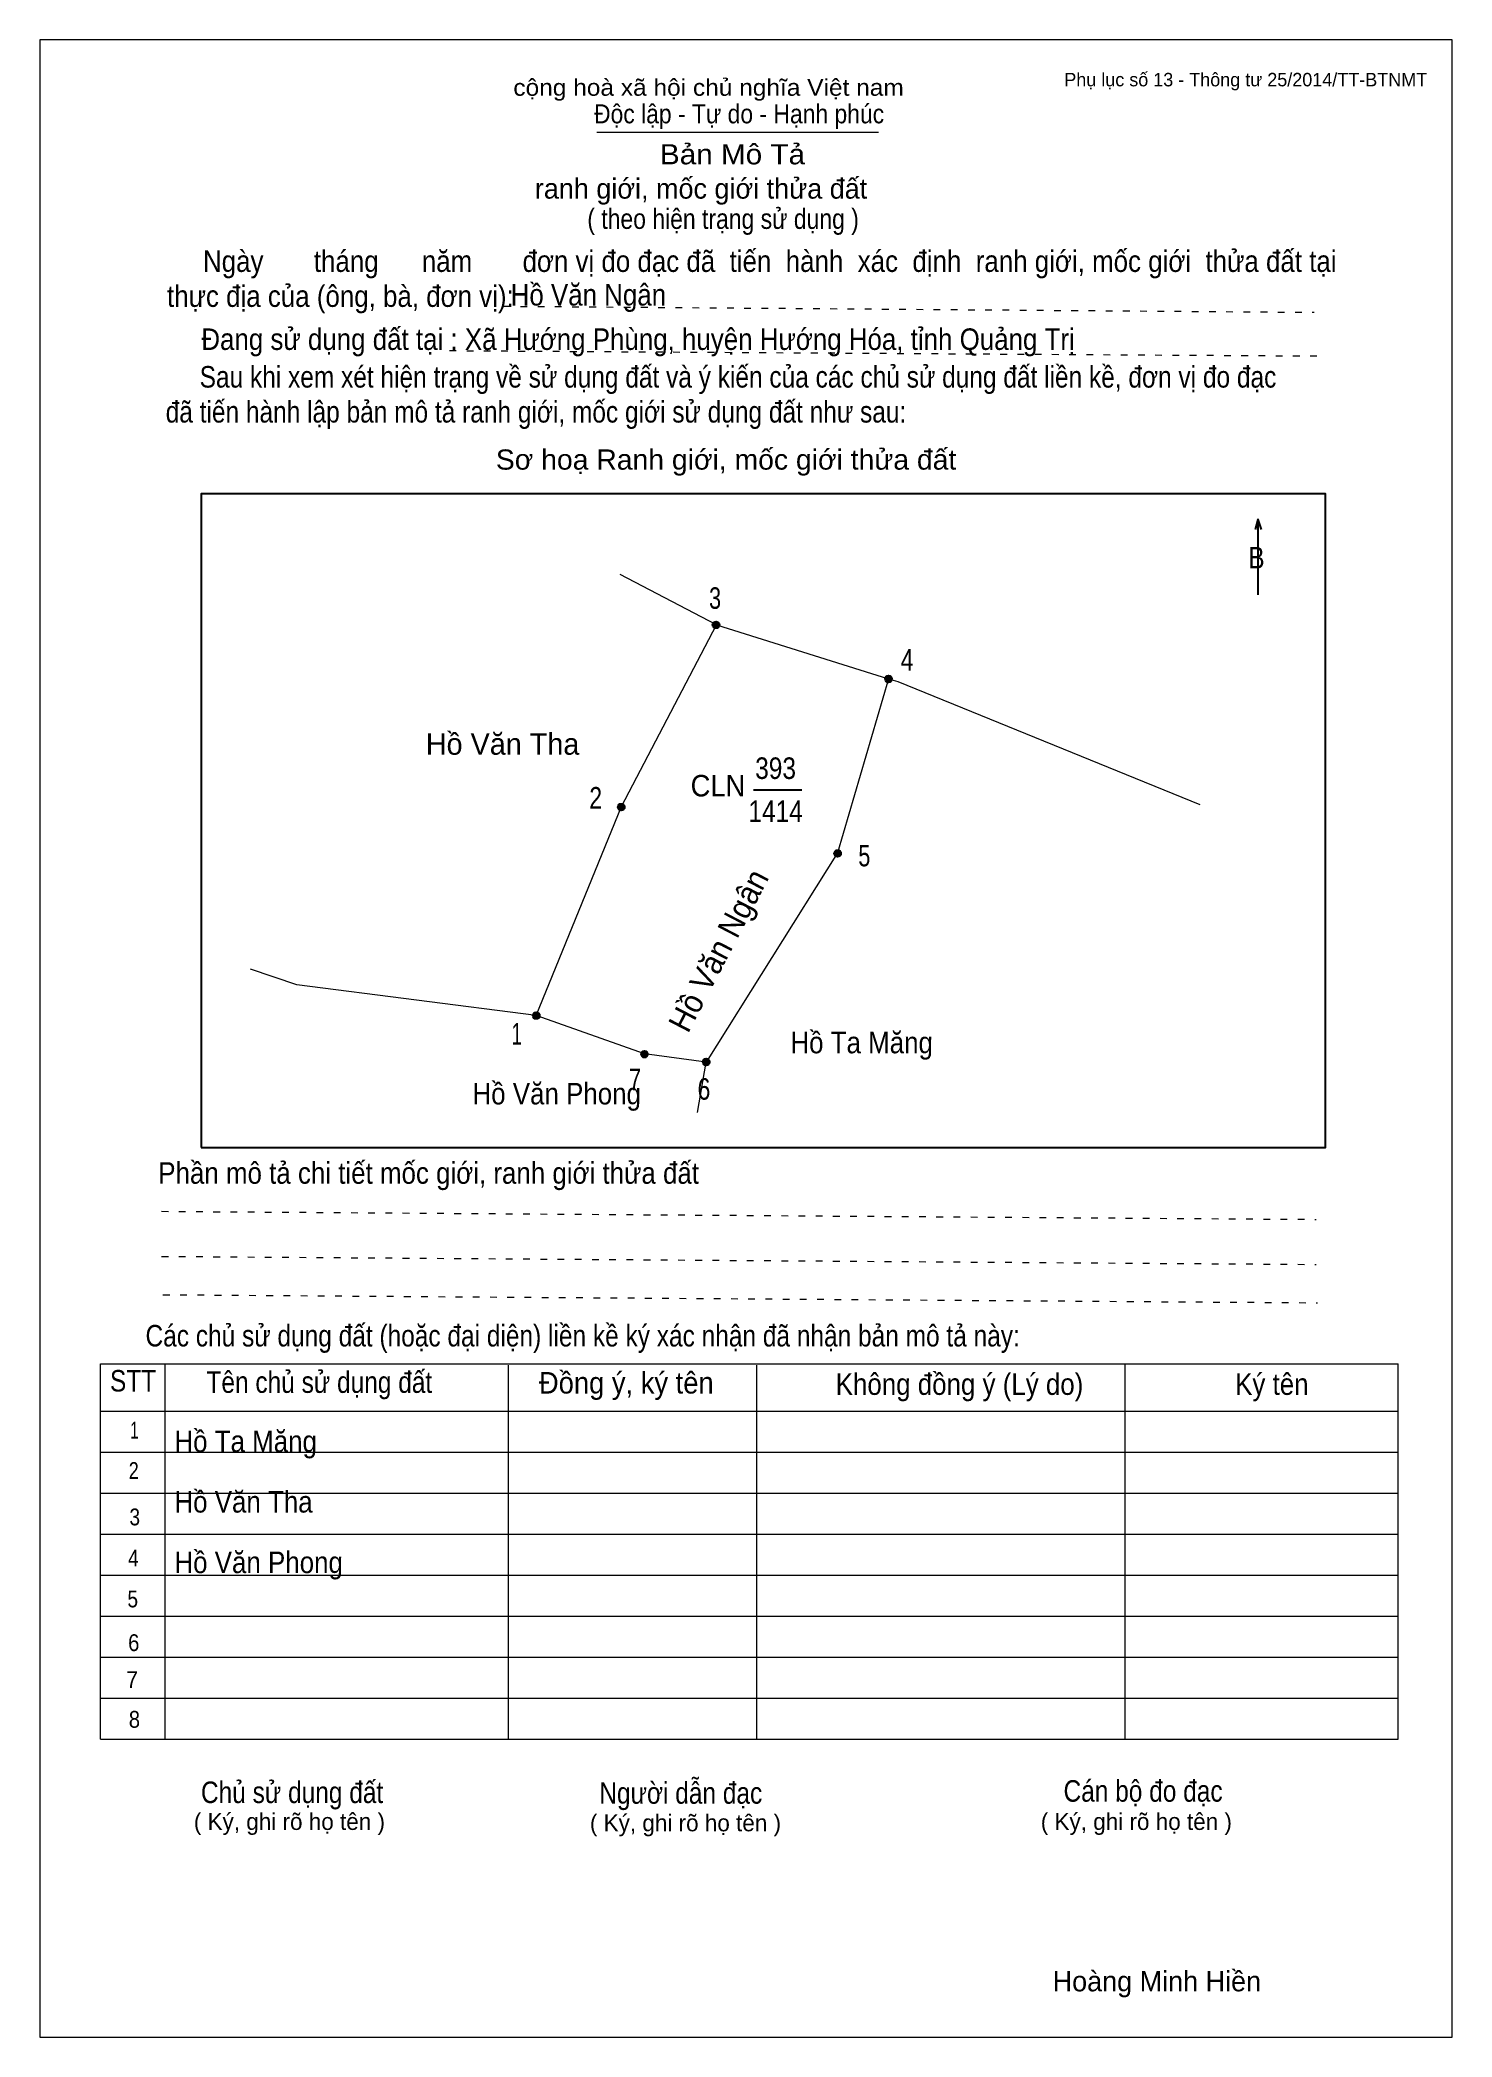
# Model space of a CAD drawing. Header units: centimetres. Extents: x 0 to 21, y 0 to 29.7.
import ezdxf
from ezdxf.enums import TextEntityAlignment as Align

# ---------------------------------------------------------------- set-up
doc = ezdxf.new("R2010")
doc.units = ezdxf.units.CM
doc.header["$LTSCALE"] = 0.13
doc.linetypes.add('DOTTED', pattern=[1.5, 0.3, -1.2])
for name, color, linetype, lineweight in [('1', 7, 'Continuous', 13), ('32', 7, 'Continuous', 25), ('33', 7, 'Continuous', 25), ('61', 7, 'Continuous', 13), ('62', 7, 'Continuous', 13)]:
    doc.layers.add(name, color=color, linetype=linetype, lineweight=lineweight)
for name, color, linetype in [('34', 7, 'Continuous'), ('45', 7, 'Continuous'), ('63', 7, 'Continuous')]:
    doc.layers.add(name, color=color, linetype=linetype)

msp = doc.modelspace()

# ---------------------------------------------------------------- hatches: boundary and pattern name
at = {"layer": '32'}
for points in [[(10.104, 21.0006, 1), (10.004, 21.0006, 1)], [(12.6698, 20.1963, 1), (12.5698, 20.1963, 1)], [(8.6953, 18.2923, 1), (8.5953, 18.2923, 1)], [(11.9126, 17.6029, 1), (11.8126, 17.6029, 1)], [(7.4314, 15.19, 1), (7.3314, 15.19, 1)], [(9.04, 14.6155, 1), (8.94, 14.6155, 1)], [(9.9592, 14.5006, 1), (9.8592, 14.5006, 1)]]:
    msp.add_hatch(color=256, dxfattribs=at).paths.add_polyline_path(points)

# ---------------------------------------------------------------- linework, layer by layer
at = {"layer": '1'}
msp.add_lwpolyline([(21, 0), (21, 29.7), (0, 29.7), (0, 0)], close=True, dxfattribs=at)
at = {"layer": '32'}
for centre in [(10.054, 21.0006), (12.6198, 20.1963), (8.6453, 18.2923), (11.8626, 17.6029), (7.3814, 15.19), (8.99, 14.6155), (9.9092, 14.5006)]:
    msp.add_circle(centre, 0.05, dxfattribs=at)
at = {"layer": '33'}
msp.add_line((10.61, 18.55), (11.33, 18.55), dxfattribs=at)
at = {"layer": '61'}
for p, q in [((10.06, 21), (12.62, 20.2)), ((9.78, 13.75), (9.91, 14.5))]:
    msp.add_line(p, q, dxfattribs=at)
for points in [[(7.38, 15.19), (8.65, 18.3), (10.06, 21), (8.63, 21.75)], [(12.62, 20.2), (11.86, 17.61), (9.91, 14.5)], [(12.62, 20.2), (12.76, 20.16), (17.25, 18.33)], [(7.38, 15.19), (3.82, 15.65), (3.13, 15.88)], [(9.91, 14.5), (8.99, 14.62), (7.38, 15.19)]]:
    msp.add_lwpolyline(points, dxfattribs=at)
at = {"layer": '62'}
for p, q in [((8.28, 28.33), (12.47, 28.33)), ((0.9, 10.01), (20.2, 10.01)), ((0.9, 4.43), (0.9, 10.01)), ((1.86, 4.43), (1.86, 10.01)), ((6.97, 4.43), (6.97, 9.99)), ((10.66, 4.43), (10.66, 9.99)), ((16.14, 4.43), (16.14, 10.01)), ((20.2, 4.43), (20.2, 10.01)), ((0.9, 9.31), (20.2, 9.31)), ((0.9, 8.7), (20.2, 8.7)), ((0.9, 8.09), (20.2, 8.09)), ((0.9, 7.48), (20.2, 7.48)), ((0.9, 6.87), (20.2, 6.87)), ((0.9, 6.26), (20.2, 6.26)), ((0.9, 5.65), (20.2, 5.65)), ((0.9, 5.04), (20.2, 5.04)), ((0.9, 4.43), (20.2, 4.43))]:
    msp.add_line(p, q, dxfattribs=at)
at = {"layer": '62', "linetype": 'DOTTED'}
for p, q in [((6.89, 25.74), (18.95, 25.65)), ((6.09, 25.08), (19.04, 25)), ((1.81, 12.28), (18.98, 12.16)), ((1.81, 11.61), (18.98, 11.49)), ((1.83, 11.04), (19, 10.92))]:
    msp.add_line(p, q, dxfattribs=at)
at = {"layer": '62', "lineweight": 25}
for p, q in [((18.11, 22.58), (18.11, 21.45)), ((18.11, 22.57), (18.07, 22.42)), ((18.11, 22.57), (18.16, 22.42))]:
    msp.add_line(p, q, dxfattribs=at)
msp.add_lwpolyline([(2.4, 13.23), (19.12, 13.23), (19.12, 22.95), (2.4, 22.95)], close=True, dxfattribs=at)

# ---------------------------------------------------------------- texts
at = {"layer": '32'}
for s, width, p in [('3', 0.75, (10.04, 21.24)), ('4', 0.8, (12.895, 20.32)), ('2', 0.8, (8.265, 18.27)), ('5', 0.75, (12.26, 17.41)), ('1', 0.65, (7.09, 14.76)), ('7', 0.75, (8.85, 14.08)), ('6', 0.8, (9.875, 13.94))]:
    msp.add_text(s, height=0.32, dxfattribs=dict(at, width=width)).set_placement(p, align=Align.CENTER)
at = {"layer": '33'}
msp.add_text('Hồ Văn Tha', height=0.32, dxfattribs=at).set_placement((6.88, 19.07), align=Align.CENTER)
for s, width, p in [('393', 0.85, (10.94, 18.71)), ('1414', 0.85, (10.94, 18.07)), ('Hồ Ta Măng', 0.9, (12.22, 14.63)), ('Hồ Văn Phong', 0.9, (7.685, 13.87))]:
    msp.add_text(s, height=0.32, dxfattribs=dict(at, width=width)).set_placement(p, align=Align.CENTER)
at = {"layer": '33', "width": 0.95}
msp.add_text('CLN', height=0.32, dxfattribs=at).set_placement((10.49, 18.45), align=Align.RIGHT)
at = {"layer": '34', "width": 0.9}
for s, p in [('Hồ Văn Ngân', (7, 25.75)), ('Hồ Ta Măng', (2, 8.7)), ('Hồ Văn Tha', (2, 7.8)), ('Hồ Văn Phong', (2, 6.9))]:
    msp.add_text(s, height=0.32, dxfattribs=at).set_placement(p)
at = {"layer": '45', "width": 0.95}
msp.add_text('Hồ Văn Ngân', height=0.3447, rotation=62.526, dxfattribs=at).set_placement((10.2439, 16.0805), align=Align.CENTER)
at = {"layer": '62'}
for s, height, width, p in [('cộng hoà xã hội chủ nghĩa Việt nam', 0.2474, 1.1, (7.04, 28.87)), ('Độc lập - Tự do - Hạnh phúc', 0.2828, 0.9, (8.24, 28.46)), ('Bản Mô Tả', 0.3, 1.1, (9.22, 27.85)), ('( theo hiện trạng sử dụng )', 0.3, 0.85, (8.14, 26.89)), ('     Ngày       tháng      năm       đơn vị đo đạc đã  tiến  hành  xác  định  ranh giới, mốc giới  thửa đất tại ', 0.32, 0.9, (1.89, 26.25)), ('thực địa của (ông, bà, đơn vị): ', 0.32, 0.9, (1.89, 25.73)), ('Đang sử dụng đất tại : Xã Hướng Phùng, huyện Hướng Hóa, tỉnh Quảng Trị', 0.32, 0.9, (2.4, 25.09)), ('     Sau khi xem xét hiện trạng về sử dụng đất và ý kiến của các chủ sử dụng đất liền kề, đơn vị đo đạc ', 0.32, 0.85, (1.87, 24.53)), ('đã tiến hành lập bản mô tả ranh giới, mốc giới sử dụng đất như sau:', 0.32, 0.85, (1.87, 24.01)), ('Sơ hoạ Ranh giới, mốc giới thửa đất', 0.3, 1.05, (6.78, 23.31)), ('B', 0.32, 0.85, (17.97, 21.84)), ('Phần mô tả chi tiết mốc giới, ranh giới thửa đất ', 0.32, 0.9, (1.76, 12.69)), ('Các chủ sử dụng đất (hoặc đại diện) liền kề ký xác nhận đã nhận bản mô tả này:', 0.32, 0.85, (1.57, 10.27))]:
    msp.add_text(s, height=height, dxfattribs=dict(at, width=width)).set_placement(p)
msp.add_text('ranh giới, mốc giới thửa đất', height=0.3, dxfattribs=at).set_placement((7.36, 27.34))
for s, height, width, p in [('STT', 0.32, 0.85, (1.385, 9.6)), ('Tên chủ sử dụng đất', 0.32, 0.85, (4.155, 9.58)), ('Đồng ý, ký tên', 0.32, 0.95, (8.72, 9.57)), ('Không đồng ý (Lý do)', 0.32, 0.9, (13.675, 9.55)), ('Ký tên', 0.32, 0.9, (18.32, 9.55)), ('1', 0.25, 0.7, (1.405, 8.9)), ('2', 0.25, 0.8, (1.395, 8.3)), ('3', 0.25, 0.85, (1.41, 7.61)), ('4', 0.25, 0.85, (1.39, 7)), ('5', 0.25, 0.85, (1.38, 6.39)), ('6', 0.25, 0.9, (1.395, 5.74)), ('7', 0.25, 0.95, (1.37, 5.19)), ('8', 0.25, 0.9, (1.405, 4.6)), ('Người dẫn đạc', 0.32, 0.85, (9.53, 3.47)), ('Chủ sử dụng đất', 0.32, 0.85, (3.75, 3.48)), ('Cán bộ đo đạc', 0.32, 0.85, (16.405, 3.5))]:
    msp.add_text(s, height=height, dxfattribs=dict(at, width=width)).set_placement(p, align=Align.CENTER)
for p in [(3.71, 3.08), (9.6, 3.06), (16.305, 3.08)]:
    msp.add_text('( Ký, ghi rõ họ tên )', height=0.25, dxfattribs=at).set_placement(p, align=Align.CENTER)
at = {"layer": '63'}
msp.add_text('Phụ lục số 13 - Thông tư 25/2014/TT-BTNMT', height=0.2, dxfattribs=at).set_placement((20.63, 29.01), align=Align.RIGHT)
msp.add_text('Hoàng Minh Hiền', height=0.3, dxfattribs=at).set_placement((16.61, 0.68), align=Align.CENTER)

doc.saveas('drawing.dxf')
